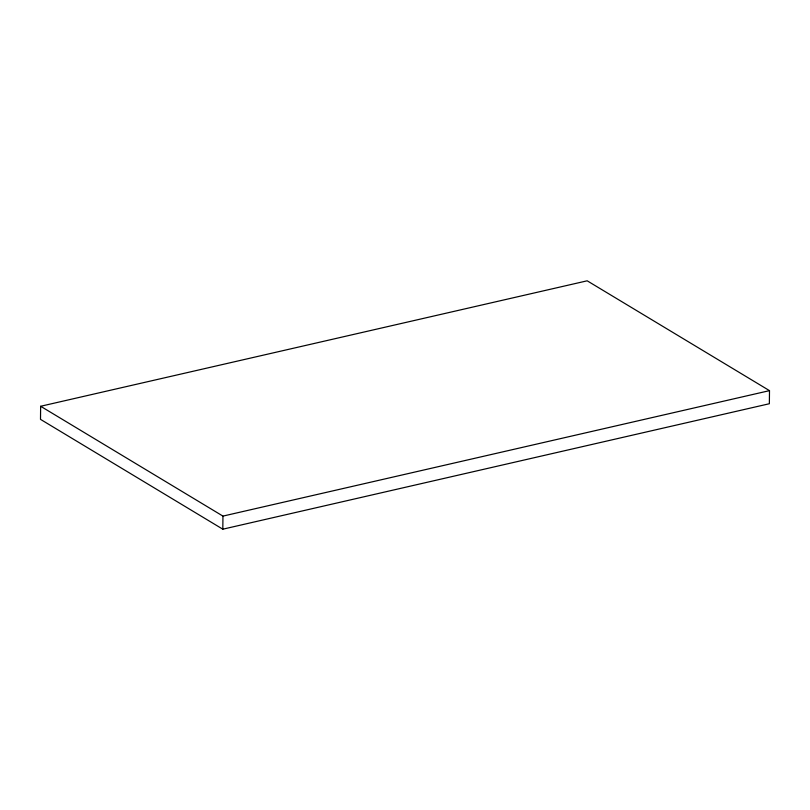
<?xml version="1.0" encoding="UTF-8"?>
<svg xmlns="http://www.w3.org/2000/svg" width="810" height="810" viewBox="0 0 810 810"><rect width="100%" height="100%" fill="white"/><g stroke="black" fill="none" stroke-linecap="round" stroke-linejoin="round"><path stroke-width="1.21" d="M40.642 406.266L40.5 419.357L222.811 529.193L769.358 403.734L769.5 390.643L587.189 280.807L40.642 406.266L222.952 516.102L769.5 390.643M222.811 529.193L222.952 516.102"/></g></svg>
